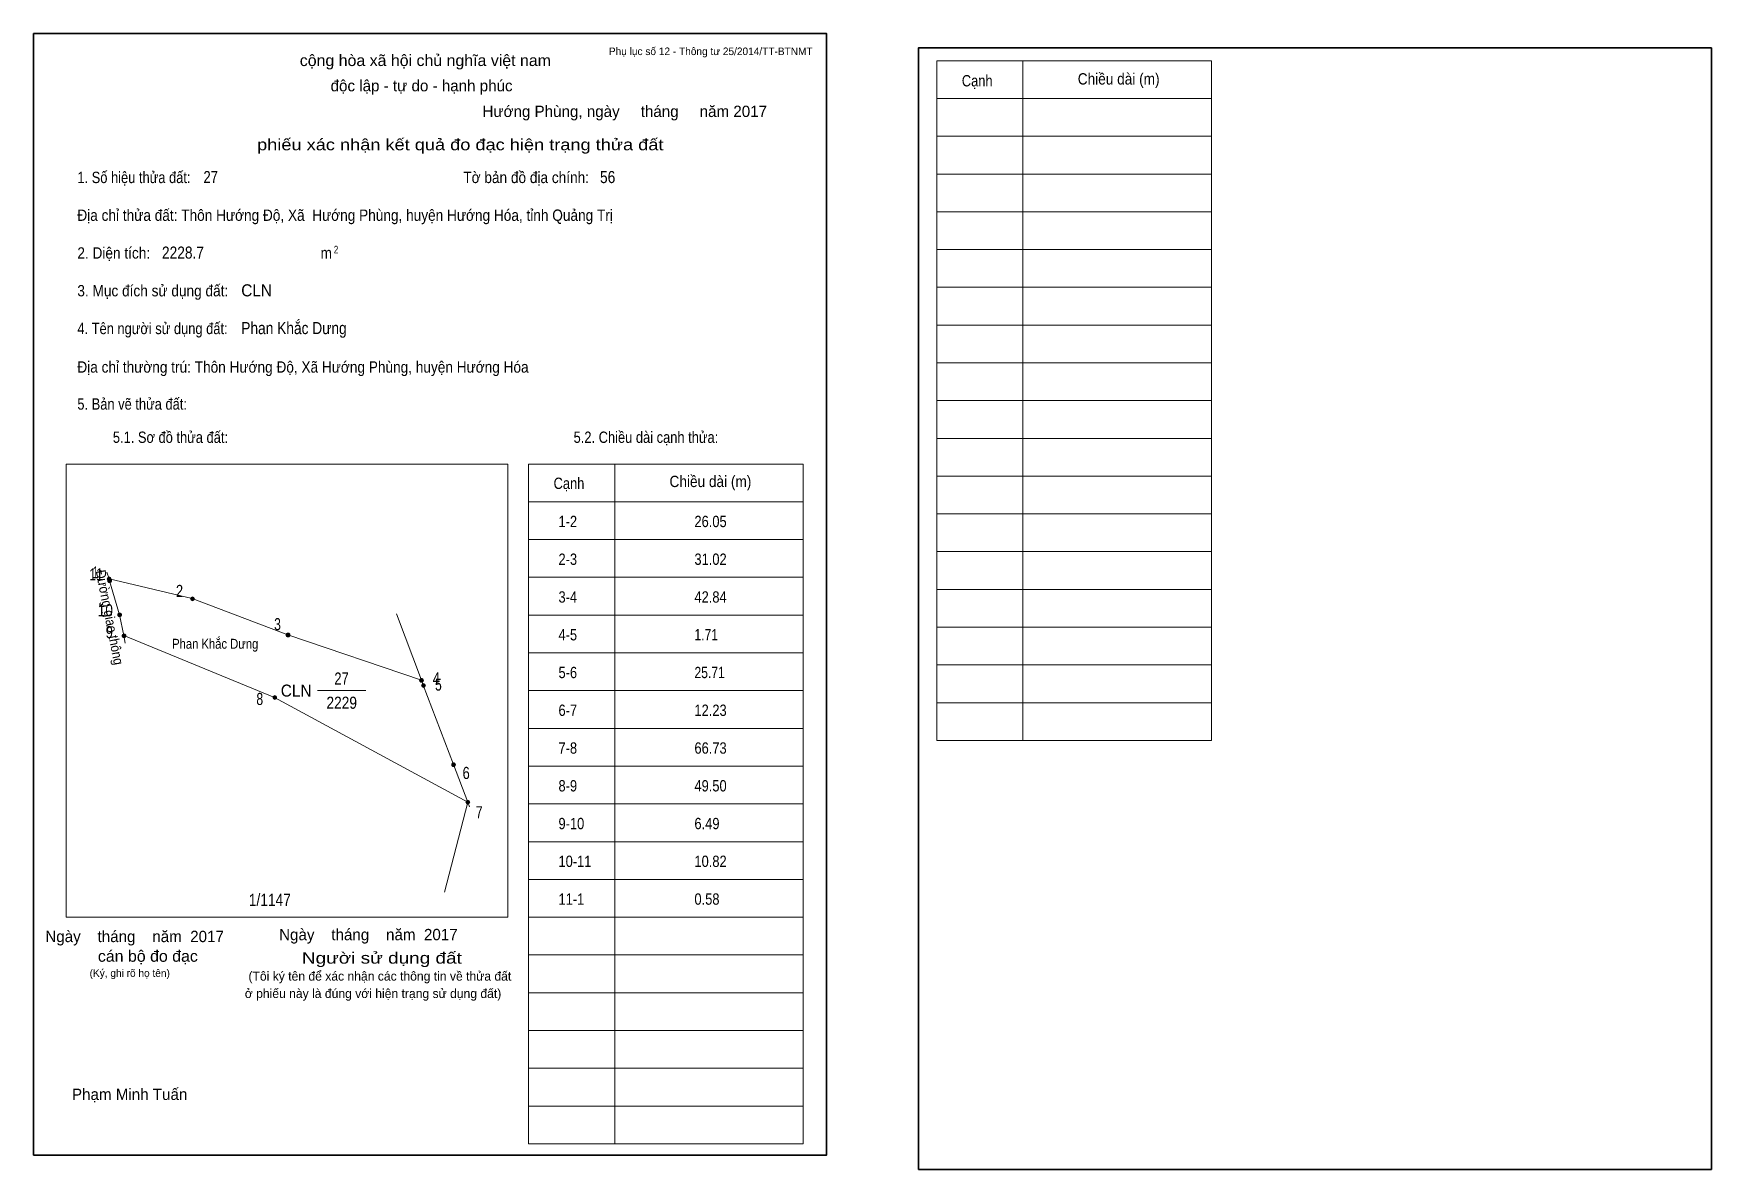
# Model space of a CAD drawing. Header units: centimetres. Extents: x 0 to 44.4, y -0.4 to 29.7.
import ezdxf
from ezdxf.enums import TextEntityAlignment as Align

# ---------------------------------------------------------------- set-up
doc = ezdxf.new("R2010")
doc.units = ezdxf.units.CM
doc.header["$LTSCALE"] = 0.12
for name, color, linetype in [('2', 7, 'Continuous'), ('30', 7, 'Continuous'), ('34', 7, 'Continuous')]:
    doc.layers.add(name, color=color, linetype=linetype)
for name, color, linetype, lineweight in [('32', 7, 'Continuous', 13), ('33', 7, 'Continuous', 13), ('6', 7, 'Continuous', 13), ('63', 7, 'Continuous', 13)]:
    doc.layers.add(name, color=color, linetype=linetype, lineweight=lineweight)

msp = doc.modelspace()

# ---------------------------------------------------------------- hatches: boundary and pattern name
at = {"layer": '32'}
for points in [[(2.05, 15.2572, 1), (1.95, 15.2572, 1)], [(2.0657, 15.2093, 1), (1.9657, 15.2093, 1)], [(4.2585, 14.7317, 1), (4.1585, 14.7317, 1)], [(2.3306, 14.3046, 1), (2.2306, 14.3046, 1)], [(2.4439, 13.7503, 1), (2.3439, 13.7503, 1)], [(6.7861, 13.7729, 1), (6.6861, 13.7729, 1)], [(10.322, 12.5737, 1), (10.222, 12.5737, 1)], [(10.3751, 12.4342, 1), (10.2751, 12.4342, 1)], [(6.4374, 12.117, 1), (6.3374, 12.117, 1)], [(11.1717, 10.3399, 1), (11.0717, 10.3399, 1)], [(11.55, 9.3437, 1), (11.45, 9.3437, 1)]]:
    msp.add_hatch(color=256, dxfattribs=at).paths.add_polyline_path(points)

# ---------------------------------------------------------------- linework, layer by layer
for centre in [(2, 15.2572), (2.0157, 15.2093), (4.2085, 14.7317), (2.2806, 14.3046), (2.3939, 13.7503), (6.7361, 13.7729), (10.272, 12.5737), (10.3251, 12.4342), (6.3874, 12.117), (11.1217, 10.3399), (11.5, 9.3437)]:
    msp.add_circle(centre, 0.05, dxfattribs=at)
at = {"layer": '33'}
msp.add_line((7.52, 12.3), (8.8, 12.3), dxfattribs=at)
at = {"layer": '6'}
for p, q in [((2, 15.26), (1.94, 15.44)), ((2.43, 13.56), (2.39, 13.76)), ((11.12, 10.34), (10.32, 12.44))]:
    msp.add_line(p, q, dxfattribs=at)
for points in [[(2.39, 13.76), (2.28, 14.31), (2.01, 15.21), (2, 15.26)], [(2, 15.26), (4.2, 14.74), (6.73, 13.78), (10.27, 12.58)], [(9.61, 14.33), (10.27, 12.58), (10.32, 12.44)], [(10.88, 6.96), (11.5, 9.35), (6.38, 12.12), (2.39, 13.76)], [(11.12, 10.34), (11.5, 9.35), (11.54, 9.22)]]:
    msp.add_lwpolyline(points, dxfattribs=at)
at = {"layer": '63'}
for p, q in [((23.92, 28.98), (31.19, 28.98)), ((23.92, 10.98), (23.92, 28.98)), ((26.2, 10.98), (26.2, 28.98)), ((31.19, 10.98), (31.19, 28.98)), ((23.92, 27.98), (31.19, 27.98)), ((23.92, 26.98), (31.19, 26.98)), ((23.92, 25.98), (31.19, 25.98)), ((23.92, 24.98), (31.19, 24.98)), ((23.92, 23.98), (31.19, 23.98)), ((23.92, 22.98), (31.19, 22.98)), ((23.92, 21.98), (31.19, 21.98)), ((23.92, 20.98), (31.19, 20.98)), ((23.92, 19.98), (31.19, 19.98)), ((23.92, 18.98), (31.19, 18.98)), ((0.86, 18.3), (12.56, 18.3)), ((0.86, 6.3), (0.86, 18.3)), ((12.56, 6.3), (12.56, 18.3)), ((13.11, 18.3), (20.38, 18.3)), ((13.11, 0.3), (13.11, 18.3)), ((15.39, 0.3), (15.39, 18.3)), ((20.38, 0.3), (20.38, 18.3)), ((23.92, 17.98), (31.19, 17.98)), ((13.11, 17.3), (20.38, 17.3)), ((23.92, 16.98), (31.19, 16.98)), ((13.11, 16.3), (20.38, 16.3)), ((23.92, 15.98), (31.19, 15.98)), ((13.11, 15.3), (20.38, 15.3)), ((23.92, 14.98), (31.19, 14.98)), ((13.11, 14.3), (20.38, 14.3)), ((23.92, 13.98), (31.19, 13.98)), ((13.11, 13.3), (20.38, 13.3)), ((23.92, 12.98), (31.19, 12.98)), ((13.11, 12.3), (20.38, 12.3)), ((23.92, 11.98), (31.19, 11.98)), ((13.11, 11.3), (20.38, 11.3)), ((23.92, 10.98), (31.19, 10.98)), ((13.11, 10.3), (20.38, 10.3)), ((13.11, 9.3), (20.38, 9.3)), ((13.11, 8.3), (20.38, 8.3)), ((13.11, 7.3), (20.38, 7.3)), ((0.86, 6.3), (12.56, 6.3)), ((13.11, 6.3), (20.38, 6.3)), ((13.11, 5.3), (20.38, 5.3)), ((13.11, 4.3), (20.38, 4.3)), ((13.11, 3.3), (20.38, 3.3)), ((13.11, 2.3), (20.38, 2.3)), ((13.11, 1.3), (20.38, 1.3)), ((13.11, 0.3), (20.38, 0.3))]:
    msp.add_line(p, q, dxfattribs=at)
at = {"layer": '63', "lineweight": 35}
for points in [[(0, 0), (0, 29.7), (21, 29.7), (21, 0)], [(23.43, -0.38), (23.43, 29.32), (44.43, 29.32), (44.43, -0.38)]]:
    msp.add_lwpolyline(points, close=True, dxfattribs=at)

# ---------------------------------------------------------------- texts
at = {"layer": '2', "width": 0.9}
msp.add_text('Đường giao thông', height=0.2614, rotation=281.066, dxfattribs=at).set_placement((1.8896, 14.2151), align=Align.CENTER)
at = {"layer": '2', "width": 0.85}
msp.add_text('Phan Khắc Dưng', height=0.2614, dxfattribs=at).set_placement((4.81, 13.41), align=Align.CENTER)
at = {"layer": '30'}
for s, height, width, p in [('1-2', 0.3, 0.85, (13.9, 16.63)), ('26.05', 0.3, 0.85, (17.5, 16.63)), ('2-3', 0.3, 0.85, (13.9, 15.63)), ('31.02', 0.3, 0.85, (17.5, 15.63)), ('3-4', 0.3, 0.85, (13.9, 14.63)), ('42.84', 0.3, 0.85, (17.5, 14.63)), ('4-5', 0.3, 0.85, (13.9, 13.63)), ('1.71', 0.3, 0.8, (17.5, 13.63)), ('5-6', 0.3, 0.85, (13.9, 12.63)), ('25.71', 0.3, 0.8, (17.5, 12.63)), ('6-7', 0.3, 0.85, (13.9, 11.63)), ('12.23', 0.3, 0.85, (17.5, 11.63)), ('7-8', 0.3, 0.85, (13.9, 10.63)), ('66.73', 0.3, 0.85, (17.5, 10.63)), ('8-9', 0.3, 0.85, (13.9, 9.63)), ('49.50', 0.3, 0.85, (17.5, 9.63)), ('9-10', 0.3, 0.85, (13.9, 8.63)), ('6.49', 0.3, 0.85, (17.5, 8.63)), ('10-11', 0.3, 0.85, (13.9, 7.63)), ('10.82', 0.3, 0.85, (17.5, 7.63)), ('1/1147', 0.32, 0.85, (5.7, 6.6)), ('11-1', 0.3, 0.85, (13.9, 6.63)), ('0.58', 0.3, 0.85, (17.5, 6.63))]:
    msp.add_text(s, height=height, dxfattribs=dict(at, width=width)).set_placement(p)
at = {"layer": '32'}
for s, width, p in [('1', 0.65, (1.64, 15.27)), ('11', 0.75, (1.655, 15.22)), ('2', 0.8, (3.865, 14.78)), ('10', 0.85, (1.9, 14.27)), ('3', 0.75, (6.46, 13.9)), ('9', 0.8, (2.005, 13.69)), ('4', 0.8, (10.665, 12.46)), ('5', 0.75, (10.72, 12.3)), ('8', 0.75, (5.99, 11.92)), ('6', 0.8, (11.455, 9.96)), ('7', 0.75, (11.8, 8.92))]:
    msp.add_text(s, height=0.32, dxfattribs=dict(at, width=width)).set_placement(p, align=Align.CENTER)
at = {"layer": '33', "width": 0.95}
msp.add_text('CLN', height=0.32, dxfattribs=at).set_placement((7.36, 12.14), align=Align.RIGHT)
at = {"layer": '33'}
for s, width, p in [('27', 0.8, (8.155, 12.46)), ('2229', 0.85, (8.16, 11.82))]:
    msp.add_text(s, height=0.32, dxfattribs=dict(at, width=width)).set_placement(p, align=Align.CENTER)
at = {"layer": '34'}
for s, width, p in [('27', 0.8, (4.5, 25.74)), ('56', 0.85, (15, 25.74)), ('2228.7', 0.85, (3.4, 23.74)), ('CLN', 0.95, (5.5, 22.74)), ('Phan Khắc Dưng', 0.85, (5.5, 21.74))]:
    msp.add_text(s, height=0.32, dxfattribs=dict(at, width=width)).set_placement(p)
at = {"layer": '63'}
for s, height, p in [('Phụ lục số 12 - Thông tư 25/2014/TT-BTNMT', 0.2, (20.63, 29.13)), ('Ngày    tháng    năm  2017', 0.3, (5.04, 5.64)), ('Ngày    tháng    năm  2017', 0.3, (11.23, 5.69)), ('(Ký, ghi rõ họ tên)', 0.2, (3.61, 4.72))]:
    msp.add_text(s, height=height, dxfattribs=at).set_placement(p, align=Align.RIGHT)
at = {"layer": '63', "width": 1.05}
msp.add_text('cộng hòa xã hội chủ nghĩa việt nam', height=0.3, dxfattribs=at).set_placement((10.375, 28.84), align=Align.CENTER)
at = {"layer": '63'}
for s, height, p in [('độc lập - tự do - hạnh phúc', 0.3, (10.275, 28.17)), ('Hướng Phùng, ngày     tháng     năm 2017', 0.3, (15.655, 27.49)), ('(Tôi ký tên để xác nhận các thông tin về thửa đất ', 0.24, (9.215, 4.62)), ('ở phiếu này là đúng với hiện trạng sử dụng đất)', 0.24, (8.99, 4.16)), ('Phạm Minh Tuấn', 0.3, (2.545, 1.46))]:
    msp.add_text(s, height=height, dxfattribs=at).set_placement(p, align=Align.CENTER)
for s, height, width, p in [('Cạnh', 0.3, 0.85, (24.58, 28.3)), ('Chiều dài (m)', 0.3, 0.9, (27.65, 28.35)), ('1. Số hiệu thửa đất:', 0.3, 0.85, (1.16, 25.74)), ('Tờ bản đồ địa chính:', 0.3, 0.9, (11.38, 25.74)), ('Địa chỉ thửa đất: Thôn Hướng Độ, Xã  Hướng Phùng, huyện Hướng Hóa, tỉnh Quảng Trị', 0.3, 0.9, (1.16, 24.74)), ('2. Diện tích:', 0.3, 0.9, (1.16, 23.74)), ('2', 0.2, 0.8, (7.95, 23.88)), ('m', 0.3, 0.9, (7.6, 23.74)), ('3. Mục đích sử dụng đất:', 0.3, 0.9, (1.16, 22.74)), ('4. Tên người sử dụng đất:', 0.3, 0.85, (1.16, 21.74)), ('Địa chỉ thường trú: Thôn Hướng Độ, Xã Hướng Phùng, huyện Hướng Hóa', 0.3, 0.9, (1.16, 20.72)), ('5. Bản vẽ thửa đất:', 0.3, 0.85, (1.16, 19.74)), ('5.1. Sơ đồ thửa đất:', 0.3, 0.85, (2.1, 18.86)), ('5.2. Chiều dài cạnh thửa:', 0.3, 0.85, (14.3, 18.86)), ('Cạnh', 0.3, 0.85, (13.77, 17.64)), ('Chiều dài (m)', 0.3, 0.9, (16.84, 17.69))]:
    msp.add_text(s, height=height, dxfattribs=dict(at, width=width)).set_placement(p)
for s, width, p in [('phiếu xác nhận kết quả đo đạc hiện trạng thửa đất', 1.2, (16.68, 26.61)), ('cán bộ đo đạc', 1.05, (4.35, 5.12)), ('Người sử dụng đất', 1.25, (11.34, 5.07))]:
    msp.add_text(s, height=0.3, dxfattribs=dict(at, width=width)).set_placement(p, align=Align.RIGHT)

doc.saveas('drawing.dxf')
